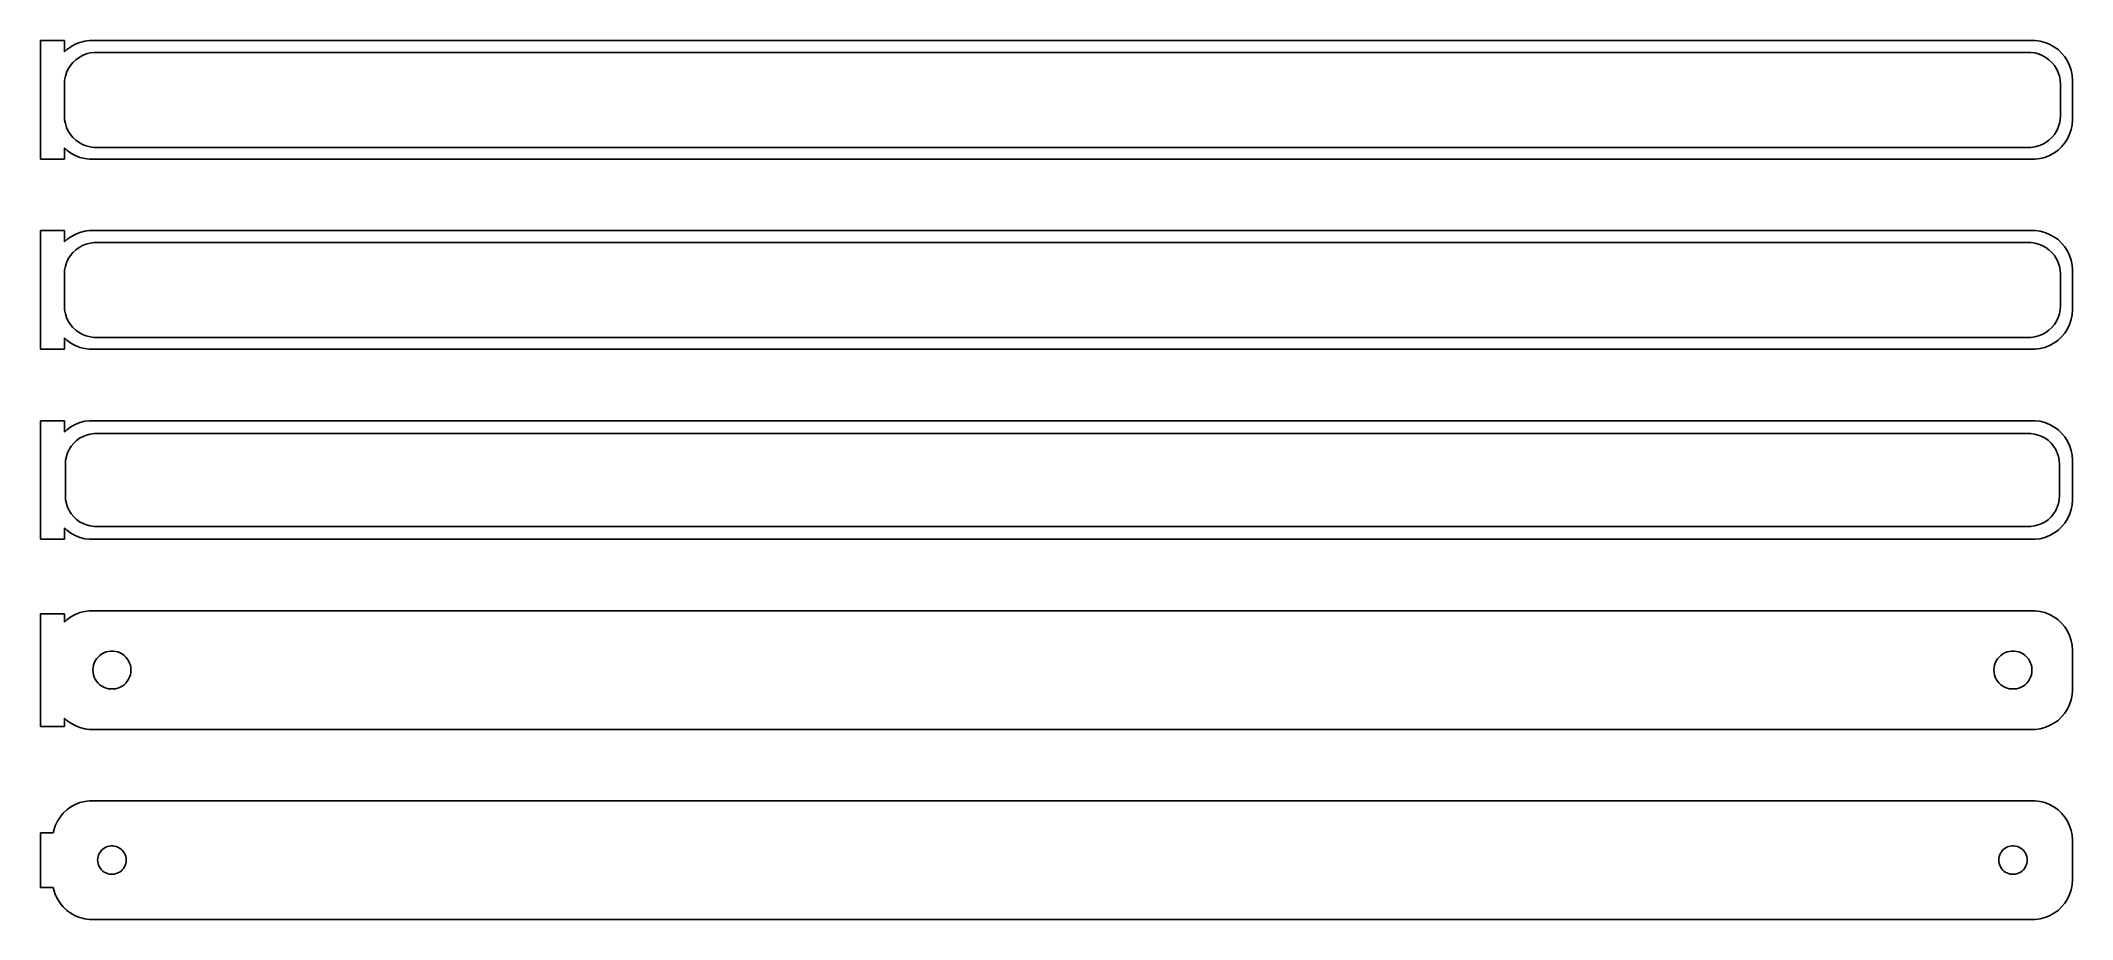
# Model space of a CAD drawing. Header units: metres. Extents: x -129 to 128, y 89 to 199.
import ezdxf

# ---------------------------------------------------------------- set-up
doc = ezdxf.new("R2010")
doc.units = ezdxf.units.M

msp = doc.modelspace()

# ---------------------------------------------------------------- linework, layer by layer
for p, q in [((-126, 199.49), (-129, 199.49)), ((-129, 199.49), (-129, 184.51)), ((-126, 198.059), (-126, 199.49)), ((-125.687, 198.353), (-126, 198.059)), ((-125.179, 198.722), (-125.687, 198.353)), ((-124.629, 199.024), (-125.179, 198.722)), ((-124.045, 199.255), (-124.629, 199.024)), ((-124.143, 197.377), (-123.703, 197.619)), ((-123.437, 199.411), (-124.045, 199.255)), ((-123.703, 197.619), (-123.236, 197.804)), ((-122.814, 199.49), (-123.437, 199.411)), ((-123.236, 197.804), (-122.75, 197.929)), ((122.814, 199.49), (-122.814, 199.49)), ((-122.75, 197.929), (-122.251, 197.992)), ((-122.251, 197.992), (122.251, 197.992)), ((122.251, 197.992), (122.75, 197.929)), ((122.75, 197.929), (123.236, 197.804)), ((123.437, 199.411), (122.814, 199.49)), ((123.236, 197.804), (123.703, 197.619)), ((124.045, 199.255), (123.437, 199.411)), ((123.703, 197.619), (124.143, 197.377)), ((124.629, 199.024), (124.045, 199.255)), ((125.179, 198.722), (124.629, 199.024)), ((125.687, 198.353), (125.179, 198.722)), ((126.145, 197.923), (125.687, 198.353)), ((126.545, 197.439), (126.145, 197.923)), ((-125.968, 194.501), (-125.874, 194.995)), ((-125.874, 194.995), (-125.719, 195.472)), ((-125.719, 195.472), (-125.505, 195.927)), ((-125.505, 195.927), (-125.236, 196.351)), ((-125.236, 196.351), (-124.916, 196.738)), ((-124.916, 196.738), (-124.55, 197.082)), ((-124.55, 197.082), (-124.143, 197.377)), ((124.143, 197.377), (124.55, 197.082)), ((124.55, 197.082), (124.916, 196.738)), ((124.916, 196.738), (125.236, 196.351)), ((125.236, 196.351), (125.505, 195.927)), ((125.505, 195.927), (125.719, 195.472)), ((125.719, 195.472), (125.874, 194.995)), ((125.874, 194.995), (125.968, 194.501)), ((126.882, 196.909), (126.545, 197.439)), ((127.149, 196.341), (126.882, 196.909)), ((127.343, 195.743), (127.149, 196.341)), ((127.461, 195.127), (127.343, 195.743)), ((127.5, 194.5), (127.461, 195.127)), ((-126, 194), (-125.968, 194.501)), ((-126, 190), (-126, 194)), ((125.968, 194.501), (126, 194)), ((126, 194), (126, 190)), ((127.5, 189.5), (127.5, 194.5)), ((-125.968, 189.499), (-126, 190)), ((126, 190), (125.968, 189.499)), ((-125.874, 189.005), (-125.968, 189.499)), ((-125.719, 188.528), (-125.874, 189.005)), ((-125.505, 188.073), (-125.719, 188.528)), ((-125.236, 187.649), (-125.505, 188.073)), ((-124.916, 187.262), (-125.236, 187.649)), ((-124.55, 186.918), (-124.916, 187.262)), ((124.916, 187.262), (124.55, 186.918)), ((125.236, 187.649), (124.916, 187.262)), ((125.505, 188.073), (125.236, 187.649)), ((125.719, 188.528), (125.505, 188.073)), ((125.874, 189.005), (125.719, 188.528)), ((125.968, 189.499), (125.874, 189.005)), ((126.882, 187.091), (127.149, 187.659)), ((127.149, 187.659), (127.343, 188.257)), ((127.343, 188.257), (127.461, 188.873)), ((127.461, 188.873), (127.5, 189.5)), ((-126, 185.941), (-125.687, 185.647)), ((-126, 184.51), (-126, 185.941)), ((-125.687, 185.647), (-125.179, 185.278)), ((-125.179, 185.278), (-124.629, 184.976)), ((-124.629, 184.976), (-124.045, 184.745)), ((-124.143, 186.623), (-124.55, 186.918)), ((-123.703, 186.381), (-124.143, 186.623)), ((-124.045, 184.745), (-123.437, 184.589)), ((-123.236, 186.196), (-123.703, 186.381)), ((-122.75, 186.071), (-123.236, 186.196)), ((-122.251, 186.008), (-122.75, 186.071)), ((122.251, 186.008), (-122.251, 186.008)), ((122.75, 186.071), (122.251, 186.008)), ((123.236, 186.196), (122.75, 186.071)), ((123.703, 186.381), (123.236, 186.196)), ((123.437, 184.589), (124.045, 184.745)), ((124.143, 186.623), (123.703, 186.381)), ((124.045, 184.745), (124.629, 184.976)), ((124.55, 186.918), (124.143, 186.623)), ((124.629, 184.976), (125.179, 185.278)), ((125.179, 185.278), (125.687, 185.647)), ((125.687, 185.647), (126.145, 186.077)), ((126.145, 186.077), (126.545, 186.561)), ((126.545, 186.561), (126.882, 187.091)), ((-129, 184.51), (-126, 184.51)), ((-123.437, 184.589), (-122.814, 184.51)), ((-122.814, 184.51), (122.814, 184.51)), ((122.814, 184.51), (123.437, 184.589)), ((-126, 175.49), (-129, 175.49)), ((-129, 175.49), (-129, 160.51)), ((-126, 174.059), (-126, 175.49)), ((-125.179, 174.722), (-125.687, 174.353)), ((-124.629, 175.024), (-125.179, 174.722)), ((-124.045, 175.255), (-124.629, 175.024)), ((-123.437, 175.411), (-124.045, 175.255)), ((-122.814, 175.49), (-123.437, 175.411)), ((122.814, 175.49), (-122.814, 175.49)), ((123.437, 175.411), (122.814, 175.49)), ((124.045, 175.255), (123.437, 175.411)), ((124.629, 175.024), (124.045, 175.255)), ((125.179, 174.722), (124.629, 175.024)), ((125.687, 174.353), (125.179, 174.722)), ((-125.687, 174.353), (-126, 174.059)), ((-125.719, 171.472), (-125.505, 171.927)), ((-125.505, 171.927), (-125.236, 172.351)), ((-125.236, 172.351), (-124.916, 172.738)), ((-124.916, 172.738), (-124.55, 173.082)), ((-124.55, 173.082), (-124.143, 173.377)), ((-124.143, 173.377), (-123.703, 173.619)), ((-123.703, 173.619), (-123.236, 173.804)), ((-123.236, 173.804), (-122.75, 173.929)), ((-122.75, 173.929), (-122.251, 173.992)), ((-122.251, 173.992), (122.251, 173.992)), ((122.251, 173.992), (122.75, 173.929)), ((122.75, 173.929), (123.236, 173.804)), ((123.236, 173.804), (123.703, 173.619)), ((123.703, 173.619), (124.143, 173.377)), ((124.143, 173.377), (124.55, 173.082)), ((124.55, 173.082), (124.916, 172.738)), ((124.916, 172.738), (125.236, 172.351)), ((125.236, 172.351), (125.505, 171.927)), ((125.505, 171.927), (125.719, 171.472)), ((126.145, 173.923), (125.687, 174.353)), ((126.545, 173.439), (126.145, 173.923)), ((126.882, 172.909), (126.545, 173.439)), ((127.149, 172.341), (126.882, 172.909)), ((127.343, 171.743), (127.149, 172.341)), ((-126, 170), (-125.968, 170.501)), ((-126, 166), (-126, 170)), ((-125.968, 170.501), (-125.874, 170.995)), ((-125.874, 170.995), (-125.719, 171.472)), ((125.719, 171.472), (125.874, 170.995)), ((125.874, 170.995), (125.968, 170.501)), ((125.968, 170.501), (126, 170)), ((126, 170), (126, 166)), ((127.461, 171.127), (127.343, 171.743)), ((127.5, 170.5), (127.461, 171.127)), ((127.5, 165.5), (127.5, 170.5)), ((-125.968, 165.499), (-126, 166)), ((-125.874, 165.005), (-125.968, 165.499)), ((-125.719, 164.528), (-125.874, 165.005)), ((-125.505, 164.073), (-125.719, 164.528)), ((125.719, 164.528), (125.505, 164.073)), ((125.874, 165.005), (125.719, 164.528)), ((125.968, 165.499), (125.874, 165.005)), ((126, 166), (125.968, 165.499)), ((127.149, 163.659), (127.343, 164.257)), ((127.343, 164.257), (127.461, 164.873)), ((127.461, 164.873), (127.5, 165.5)), ((-126, 161.941), (-125.687, 161.647)), ((-126, 160.51), (-126, 161.941)), ((-125.687, 161.647), (-125.179, 161.278)), ((-125.236, 163.649), (-125.505, 164.073)), ((-124.916, 163.262), (-125.236, 163.649)), ((-124.55, 162.918), (-124.916, 163.262)), ((-124.143, 162.623), (-124.55, 162.918)), ((-123.703, 162.381), (-124.143, 162.623)), ((-123.236, 162.196), (-123.703, 162.381)), ((-122.75, 162.071), (-123.236, 162.196)), ((-122.251, 162.008), (-122.75, 162.071)), ((122.251, 162.008), (-122.251, 162.008)), ((122.75, 162.071), (122.251, 162.008)), ((123.236, 162.196), (122.75, 162.071)), ((123.703, 162.381), (123.236, 162.196)), ((124.143, 162.623), (123.703, 162.381)), ((124.55, 162.918), (124.143, 162.623)), ((124.916, 163.262), (124.55, 162.918)), ((125.236, 163.649), (124.916, 163.262)), ((125.179, 161.278), (125.687, 161.647)), ((125.505, 164.073), (125.236, 163.649)), ((125.687, 161.647), (126.145, 162.077)), ((126.145, 162.077), (126.545, 162.561)), ((126.545, 162.561), (126.882, 163.091)), ((126.882, 163.091), (127.149, 163.659)), ((-129, 160.51), (-126, 160.51)), ((-125.179, 161.278), (-124.629, 160.976)), ((-124.629, 160.976), (-124.045, 160.745)), ((-124.045, 160.745), (-123.437, 160.589)), ((-123.437, 160.589), (-122.814, 160.51)), ((-122.814, 160.51), (122.814, 160.51)), ((122.814, 160.51), (123.437, 160.589)), ((123.437, 160.589), (124.045, 160.745)), ((124.045, 160.745), (124.629, 160.976)), ((124.629, 160.976), (125.179, 161.278)), ((-126, 151.49), (-129, 151.49)), ((-129, 151.49), (-129, 136.51)), ((-126, 150.059), (-126, 151.49)), ((-123.437, 151.411), (-124.045, 151.255)), ((-122.814, 151.49), (-123.437, 151.411)), ((122.814, 151.49), (-122.814, 151.49)), ((123.437, 151.411), (122.814, 151.49)), ((124.045, 151.255), (123.437, 151.411)), ((-125.687, 150.353), (-126, 150.059)), ((-125.179, 150.722), (-125.687, 150.353)), ((-124.629, 151.024), (-125.179, 150.722)), ((-124.823, 148.651), (-124.469, 148.984)), ((-124.045, 151.255), (-124.629, 151.024)), ((-124.469, 148.984), (-124.075, 149.27)), ((-124.075, 149.27), (-123.649, 149.504)), ((-123.649, 149.504), (-123.197, 149.683)), ((-123.197, 149.683), (-122.726, 149.804)), ((-122.726, 149.804), (-122.243, 149.865)), ((-122.243, 149.865), (122.243, 149.865)), ((122.243, 149.865), (122.726, 149.804)), ((122.726, 149.804), (123.197, 149.683)), ((123.197, 149.683), (123.649, 149.504)), ((123.649, 149.504), (124.075, 149.27)), ((124.629, 151.024), (124.045, 151.255)), ((124.075, 149.27), (124.469, 148.984)), ((124.469, 148.984), (124.823, 148.651)), ((125.179, 150.722), (124.629, 151.024)), ((125.687, 150.353), (125.179, 150.722)), ((126.145, 149.923), (125.687, 150.353)), ((126.545, 149.439), (126.145, 149.923)), ((126.882, 148.909), (126.545, 149.439)), ((127.149, 148.341), (126.882, 148.909)), ((-125.873, 146), (-125.842, 146.485)), ((-125.842, 146.485), (-125.751, 146.963)), ((-125.751, 146.963), (-125.601, 147.426)), ((-125.601, 147.426), (-125.394, 147.866)), ((-125.394, 147.866), (-125.133, 148.276)), ((-125.133, 148.276), (-124.823, 148.651)), ((124.823, 148.651), (125.133, 148.276)), ((125.133, 148.276), (125.394, 147.866)), ((125.394, 147.866), (125.601, 147.426)), ((125.601, 147.426), (125.751, 146.963)), ((125.751, 146.963), (125.842, 146.485)), ((125.842, 146.485), (125.873, 146)), ((127.343, 147.743), (127.149, 148.341)), ((127.461, 147.127), (127.343, 147.743)), ((127.5, 146.5), (127.461, 147.127)), ((127.5, 141.5), (127.5, 146.5)), ((-125.873, 142), (-125.873, 146)), ((125.873, 146), (125.873, 142)), ((-125.842, 141.515), (-125.873, 142)), ((-125.751, 141.037), (-125.842, 141.515)), ((125.842, 141.515), (125.751, 141.037)), ((125.873, 142), (125.842, 141.515)), ((127.461, 140.873), (127.5, 141.5)), ((-125.601, 140.574), (-125.751, 141.037)), ((-125.394, 140.134), (-125.601, 140.574)), ((-125.133, 139.724), (-125.394, 140.134)), ((-124.823, 139.349), (-125.133, 139.724)), ((-124.469, 139.016), (-124.823, 139.349)), ((-124.075, 138.73), (-124.469, 139.016)), ((-123.649, 138.496), (-124.075, 138.73)), ((124.075, 138.73), (123.649, 138.496)), ((124.469, 139.016), (124.075, 138.73)), ((124.823, 139.349), (124.469, 139.016)), ((125.133, 139.724), (124.823, 139.349)), ((125.394, 140.134), (125.133, 139.724)), ((125.601, 140.574), (125.394, 140.134)), ((125.751, 141.037), (125.601, 140.574)), ((126.145, 138.077), (126.545, 138.561)), ((126.545, 138.561), (126.882, 139.091)), ((126.882, 139.091), (127.149, 139.659)), ((127.149, 139.659), (127.343, 140.257)), ((127.343, 140.257), (127.461, 140.873)), ((-129, 136.51), (-126, 136.51)), ((-126, 137.941), (-125.687, 137.647)), ((-126, 136.51), (-126, 137.941)), ((-125.687, 137.647), (-125.179, 137.278)), ((-125.179, 137.278), (-124.629, 136.976)), ((-124.629, 136.976), (-124.045, 136.745)), ((-124.045, 136.745), (-123.437, 136.589)), ((-123.197, 138.317), (-123.649, 138.496)), ((-123.437, 136.589), (-122.814, 136.51)), ((-122.726, 138.196), (-123.197, 138.317)), ((-122.814, 136.51), (122.814, 136.51)), ((-122.243, 138.135), (-122.726, 138.196)), ((122.243, 138.135), (-122.243, 138.135)), ((122.726, 138.196), (122.243, 138.135)), ((123.197, 138.317), (122.726, 138.196)), ((122.814, 136.51), (123.437, 136.589)), ((123.649, 138.496), (123.197, 138.317)), ((123.437, 136.589), (124.045, 136.745)), ((124.045, 136.745), (124.629, 136.976)), ((124.629, 136.976), (125.179, 137.278)), ((125.179, 137.278), (125.687, 137.647)), ((125.687, 137.647), (126.145, 138.077)), ((-126, 127.115), (-129, 127.115)), ((-129, 127.115), (-129, 112.885)), ((-126, 126.059), (-126, 127.115)), ((-125.687, 126.353), (-126, 126.059)), ((-125.179, 126.722), (-125.687, 126.353)), ((-124.629, 127.024), (-125.179, 126.722)), ((-124.045, 127.255), (-124.629, 127.024)), ((-123.437, 127.411), (-124.045, 127.255)), ((-122.814, 127.49), (-123.437, 127.411)), ((122.814, 127.49), (-122.814, 127.49)), ((123.437, 127.411), (122.814, 127.49)), ((124.045, 127.255), (123.437, 127.411)), ((124.629, 127.024), (124.045, 127.255)), ((125.179, 126.722), (124.629, 127.024)), ((125.687, 126.353), (125.179, 126.722)), ((126.145, 125.923), (125.687, 126.353)), ((126.545, 125.439), (126.145, 125.923)), ((126.882, 124.909), (126.545, 125.439)), ((127.149, 124.341), (126.882, 124.909)), ((127.343, 123.743), (127.149, 124.341)), ((127.461, 123.127), (127.343, 123.743)), ((127.5, 122.5), (127.461, 123.127)), ((-122.381, 120.301), (-122.325, 120.597)), ((-122.325, 120.597), (-122.231, 120.883)), ((-122.231, 120.883), (-122.103, 121.156)), ((-122.103, 121.156), (-121.942, 121.411)), ((-121.942, 121.411), (-121.75, 121.643)), ((-121.75, 121.643), (-121.53, 121.849)), ((-121.53, 121.849), (-121.286, 122.026)), ((-121.286, 122.026), (-121.022, 122.172)), ((-121.022, 122.172), (-120.742, 122.283)), ((-120.742, 122.283), (-120.45, 122.357)), ((-120.45, 122.357), (-120.151, 122.395)), ((-120.151, 122.395), (-119.849, 122.395)), ((-119.849, 122.395), (-119.55, 122.357)), ((-119.55, 122.357), (-119.258, 122.283)), ((-119.258, 122.283), (-118.978, 122.172)), ((-118.978, 122.172), (-118.714, 122.026)), ((-118.714, 122.026), (-118.47, 121.849)), ((-118.47, 121.849), (-118.25, 121.643)), ((-118.25, 121.643), (-118.058, 121.411)), ((-118.058, 121.411), (-117.897, 121.156)), ((-117.897, 121.156), (-117.769, 120.883)), ((-117.769, 120.883), (-117.675, 120.597)), ((-117.675, 120.597), (-117.619, 120.301)), ((117.619, 120.301), (117.675, 120.597)), ((117.675, 120.597), (117.769, 120.883)), ((117.769, 120.883), (117.897, 121.156)), ((117.897, 121.156), (118.058, 121.411)), ((118.058, 121.411), (118.25, 121.643)), ((118.25, 121.643), (118.47, 121.849)), ((118.47, 121.849), (118.714, 122.026)), ((118.714, 122.026), (118.978, 122.172)), ((118.978, 122.172), (119.258, 122.283)), ((119.258, 122.283), (119.55, 122.357)), ((119.55, 122.357), (119.849, 122.395)), ((119.849, 122.395), (120.151, 122.395)), ((120.151, 122.395), (120.45, 122.357)), ((120.45, 122.357), (120.742, 122.283)), ((120.742, 122.283), (121.022, 122.172)), ((121.022, 122.172), (121.286, 122.026)), ((121.286, 122.026), (121.53, 121.849)), ((121.53, 121.849), (121.75, 121.643)), ((121.75, 121.643), (121.942, 121.411)), ((121.942, 121.411), (122.103, 121.156)), ((122.103, 121.156), (122.231, 120.883)), ((122.231, 120.883), (122.325, 120.597)), ((122.325, 120.597), (122.381, 120.301)), ((127.5, 117.5), (127.5, 122.5)), ((-122.4, 120), (-122.381, 120.301)), ((-122.381, 119.699), (-122.4, 120)), ((-122.325, 119.403), (-122.381, 119.699)), ((-122.231, 119.117), (-122.325, 119.403)), ((-122.103, 118.844), (-122.231, 119.117)), ((-121.942, 118.589), (-122.103, 118.844)), ((-121.75, 118.357), (-121.942, 118.589)), ((-121.53, 118.151), (-121.75, 118.357)), ((-121.286, 117.974), (-121.53, 118.151)), ((-118.47, 118.151), (-118.714, 117.974)), ((-118.25, 118.357), (-118.47, 118.151)), ((-118.058, 118.589), (-118.25, 118.357)), ((-117.897, 118.844), (-118.058, 118.589)), ((-117.769, 119.117), (-117.897, 118.844)), ((-117.675, 119.403), (-117.769, 119.117)), ((-117.619, 119.699), (-117.675, 119.403)), ((-117.619, 120.301), (-117.6, 120)), ((-117.6, 120), (-117.619, 119.699)), ((117.6, 120), (117.619, 120.301)), ((117.619, 119.699), (117.6, 120)), ((117.675, 119.403), (117.619, 119.699)), ((117.769, 119.117), (117.675, 119.403)), ((117.897, 118.844), (117.769, 119.117)), ((118.058, 118.589), (117.897, 118.844)), ((118.25, 118.357), (118.058, 118.589)), ((118.47, 118.151), (118.25, 118.357)), ((118.714, 117.974), (118.47, 118.151)), ((121.53, 118.151), (121.286, 117.974)), ((121.75, 118.357), (121.53, 118.151)), ((121.942, 118.589), (121.75, 118.357)), ((122.103, 118.844), (121.942, 118.589)), ((122.231, 119.117), (122.103, 118.844)), ((122.325, 119.403), (122.231, 119.117)), ((122.381, 119.699), (122.325, 119.403)), ((122.381, 120.301), (122.4, 120)), ((122.4, 120), (122.381, 119.699)), ((-121.022, 117.828), (-121.286, 117.974)), ((-120.742, 117.717), (-121.022, 117.828)), ((-120.45, 117.643), (-120.742, 117.717)), ((-120.151, 117.605), (-120.45, 117.643)), ((-119.849, 117.605), (-120.151, 117.605)), ((-119.55, 117.643), (-119.849, 117.605)), ((-119.258, 117.717), (-119.55, 117.643)), ((-118.978, 117.828), (-119.258, 117.717)), ((-118.714, 117.974), (-118.978, 117.828)), ((118.978, 117.828), (118.714, 117.974)), ((119.258, 117.717), (118.978, 117.828)), ((119.55, 117.643), (119.258, 117.717)), ((119.849, 117.605), (119.55, 117.643)), ((120.151, 117.605), (119.849, 117.605)), ((120.45, 117.643), (120.151, 117.605)), ((120.742, 117.717), (120.45, 117.643)), ((121.022, 117.828), (120.742, 117.717)), ((121.286, 117.974), (121.022, 117.828)), ((126.882, 115.091), (127.149, 115.659)), ((127.149, 115.659), (127.343, 116.257)), ((127.343, 116.257), (127.461, 116.873)), ((127.461, 116.873), (127.5, 117.5)), ((-129, 112.885), (-126, 112.885)), ((-126, 112.885), (-126, 113.941)), ((-126, 113.941), (-125.687, 113.647)), ((-125.687, 113.647), (-125.179, 113.278)), ((-125.179, 113.278), (-124.629, 112.976)), ((-124.629, 112.976), (-124.045, 112.745)), ((124.045, 112.745), (124.629, 112.976)), ((124.629, 112.976), (125.179, 113.278)), ((125.179, 113.278), (125.687, 113.647)), ((125.687, 113.647), (126.145, 114.077)), ((126.145, 114.077), (126.545, 114.561)), ((126.545, 114.561), (126.882, 115.091)), ((-124.045, 112.745), (-123.437, 112.589)), ((-123.437, 112.589), (-122.814, 112.51)), ((-122.814, 112.51), (122.814, 112.51)), ((122.814, 112.51), (123.437, 112.589)), ((123.437, 112.589), (124.045, 112.745)), ((-125.179, 102.722), (-125.687, 102.353)), ((-124.629, 103.024), (-125.179, 102.722)), ((-124.045, 103.255), (-124.629, 103.024)), ((-123.437, 103.411), (-124.045, 103.255)), ((-122.814, 103.49), (-123.437, 103.411)), ((122.814, 103.49), (-122.814, 103.49)), ((123.437, 103.411), (122.814, 103.49)), ((124.045, 103.255), (123.437, 103.411)), ((124.629, 103.024), (124.045, 103.255)), ((125.179, 102.722), (124.629, 103.024)), ((125.687, 102.353), (125.179, 102.722)), ((-127.149, 100.341), (-127.343, 99.7434)), ((-126.882, 100.909), (-127.149, 100.341)), ((-126.545, 101.439), (-126.882, 100.909)), ((-126.145, 101.923), (-126.545, 101.439)), ((-125.687, 102.353), (-126.145, 101.923)), ((126.145, 101.923), (125.687, 102.353)), ((126.545, 101.439), (126.145, 101.923)), ((126.882, 100.909), (126.545, 101.439)), ((127.149, 100.341), (126.882, 100.909)), ((127.343, 99.7434), (127.149, 100.341)), ((-127.4, 99.4442), (-129, 99.4442)), ((-129, 99.4442), (-129, 92.5558)), ((-127.343, 99.7434), (-127.4, 99.4442)), ((-121.147, 97.3869), (-120.964, 97.5198)), ((-120.964, 97.5198), (-120.766, 97.6287)), ((-120.766, 97.6287), (-120.556, 97.7119)), ((-120.556, 97.7119), (-120.337, 97.7681)), ((-120.337, 97.7681), (-120.113, 97.7964)), ((-120.113, 97.7964), (-119.887, 97.7964)), ((-119.887, 97.7964), (-119.663, 97.7681)), ((-119.663, 97.7681), (-119.444, 97.7119)), ((-119.444, 97.7119), (-119.234, 97.6287)), ((-119.234, 97.6287), (-119.036, 97.5198)), ((-119.036, 97.5198), (-118.853, 97.3869)), ((118.853, 97.3869), (119.036, 97.5198)), ((119.036, 97.5198), (119.234, 97.6287)), ((119.234, 97.6287), (119.444, 97.7119)), ((119.444, 97.7119), (119.663, 97.7681)), ((119.663, 97.7681), (119.887, 97.7964)), ((119.887, 97.7964), (120.113, 97.7964)), ((120.113, 97.7964), (120.337, 97.7681)), ((120.337, 97.7681), (120.556, 97.7119)), ((120.556, 97.7119), (120.766, 97.6287)), ((120.766, 97.6287), (120.964, 97.5198)), ((120.964, 97.5198), (121.147, 97.3869)), ((127.461, 99.1267), (127.343, 99.7434)), ((127.5, 98.5), (127.461, 99.1267)), ((127.5, 93.5), (127.5, 98.5)), ((-121.8, 96), (-121.786, 96.2256)), ((-121.786, 95.7744), (-121.8, 96)), ((-121.786, 96.2256), (-121.743, 96.4476)), ((-121.743, 95.5524), (-121.786, 95.7744)), ((-121.743, 96.4476), (-121.674, 96.6626)), ((-121.674, 95.3374), (-121.743, 95.5524)), ((-121.674, 96.6626), (-121.577, 96.8671)), ((-121.577, 95.1329), (-121.674, 95.3374)), ((-121.577, 96.8671), (-121.456, 97.058)), ((-121.456, 94.942), (-121.577, 95.1329)), ((-121.456, 97.058), (-121.312, 97.2322)), ((-121.312, 94.7678), (-121.456, 94.942)), ((-121.312, 97.2322), (-121.147, 97.3869)), ((-118.853, 97.3869), (-118.688, 97.2322)), ((-118.688, 97.2322), (-118.544, 97.058)), ((-118.544, 94.942), (-118.688, 94.7678)), ((-118.544, 97.058), (-118.423, 96.8671)), ((-118.423, 95.1329), (-118.544, 94.942)), ((-118.423, 96.8671), (-118.326, 96.6626)), ((-118.326, 95.3374), (-118.423, 95.1329)), ((-118.326, 96.6626), (-118.257, 96.4476)), ((-118.257, 95.5524), (-118.326, 95.3374)), ((-118.257, 96.4476), (-118.214, 96.2256)), ((-118.214, 95.7744), (-118.257, 95.5524)), ((-118.214, 96.2256), (-118.2, 96)), ((-118.2, 96), (-118.214, 95.7744)), ((118.2, 96), (118.214, 96.2256)), ((118.214, 95.7744), (118.2, 96)), ((118.214, 96.2256), (118.257, 96.4476)), ((118.257, 95.5524), (118.214, 95.7744)), ((118.257, 96.4476), (118.326, 96.6626)), ((118.326, 95.3374), (118.257, 95.5524)), ((118.326, 96.6626), (118.423, 96.8671)), ((118.423, 95.1329), (118.326, 95.3374)), ((118.423, 96.8671), (118.544, 97.058)), ((118.544, 94.942), (118.423, 95.1329)), ((118.544, 97.058), (118.688, 97.2322)), ((118.688, 94.7678), (118.544, 94.942)), ((118.688, 97.2322), (118.853, 97.3869)), ((121.147, 97.3869), (121.312, 97.2322)), ((121.312, 97.2322), (121.456, 97.058)), ((121.456, 94.942), (121.312, 94.7678)), ((121.456, 97.058), (121.577, 96.8671)), ((121.577, 95.1329), (121.456, 94.942)), ((121.577, 96.8671), (121.674, 96.6626)), ((121.674, 95.3374), (121.577, 95.1329)), ((121.674, 96.6626), (121.743, 96.4476)), ((121.743, 95.5524), (121.674, 95.3374)), ((121.743, 96.4476), (121.786, 96.2256)), ((121.786, 95.7744), (121.743, 95.5524)), ((121.786, 96.2256), (121.8, 96)), ((121.8, 96), (121.786, 95.7744)), ((-129, 92.5558), (-127.4, 92.5558)), ((-127.4, 92.5558), (-127.343, 92.2566)), ((-121.147, 94.6131), (-121.312, 94.7678)), ((-120.964, 94.4802), (-121.147, 94.6131)), ((-120.766, 94.3713), (-120.964, 94.4802)), ((-120.556, 94.2881), (-120.766, 94.3713)), ((-120.337, 94.2319), (-120.556, 94.2881)), ((-120.113, 94.2036), (-120.337, 94.2319)), ((-119.887, 94.2036), (-120.113, 94.2036)), ((-119.663, 94.2319), (-119.887, 94.2036)), ((-119.444, 94.2881), (-119.663, 94.2319)), ((-119.234, 94.3713), (-119.444, 94.2881)), ((-119.036, 94.4802), (-119.234, 94.3713)), ((-118.853, 94.6131), (-119.036, 94.4802)), ((-118.688, 94.7678), (-118.853, 94.6131)), ((118.853, 94.6131), (118.688, 94.7678)), ((119.036, 94.4802), (118.853, 94.6131)), ((119.234, 94.3713), (119.036, 94.4802)), ((119.444, 94.2881), (119.234, 94.3713)), ((119.663, 94.2319), (119.444, 94.2881)), ((119.887, 94.2036), (119.663, 94.2319)), ((120.113, 94.2036), (119.887, 94.2036)), ((120.337, 94.2319), (120.113, 94.2036)), ((120.556, 94.2881), (120.337, 94.2319)), ((120.766, 94.3713), (120.556, 94.2881)), ((120.964, 94.4802), (120.766, 94.3713)), ((121.147, 94.6131), (120.964, 94.4802)), ((121.312, 94.7678), (121.147, 94.6131)), ((127.343, 92.2566), (127.461, 92.8733)), ((127.461, 92.8733), (127.5, 93.5)), ((-127.343, 92.2566), (-127.149, 91.6594)), ((-127.149, 91.6594), (-126.882, 91.0912)), ((-126.882, 91.0912), (-126.545, 90.5611)), ((-126.545, 90.5611), (-126.145, 90.0773)), ((-126.145, 90.0773), (-125.687, 89.6474)), ((125.687, 89.6474), (126.145, 90.0773)), ((126.145, 90.0773), (126.545, 90.5611)), ((126.545, 90.5611), (126.882, 91.0912)), ((126.882, 91.0912), (127.149, 91.6594)), ((127.149, 91.6594), (127.343, 92.2566)), ((-125.687, 89.6474), (-125.179, 89.2784)), ((-125.179, 89.2784), (-124.629, 88.9759)), ((-124.629, 88.9759), (-124.045, 88.7447)), ((-124.045, 88.7447), (-123.437, 88.5886)), ((-123.437, 88.5886), (-122.814, 88.5099)), ((-122.814, 88.5099), (122.814, 88.5099)), ((122.814, 88.5099), (123.437, 88.5886)), ((123.437, 88.5886), (124.045, 88.7447)), ((124.045, 88.7447), (124.629, 88.9759)), ((124.629, 88.9759), (125.179, 89.2784)), ((125.179, 89.2784), (125.687, 89.6474))]:
    msp.add_line(p, q)

doc.saveas('drawing.dxf')
